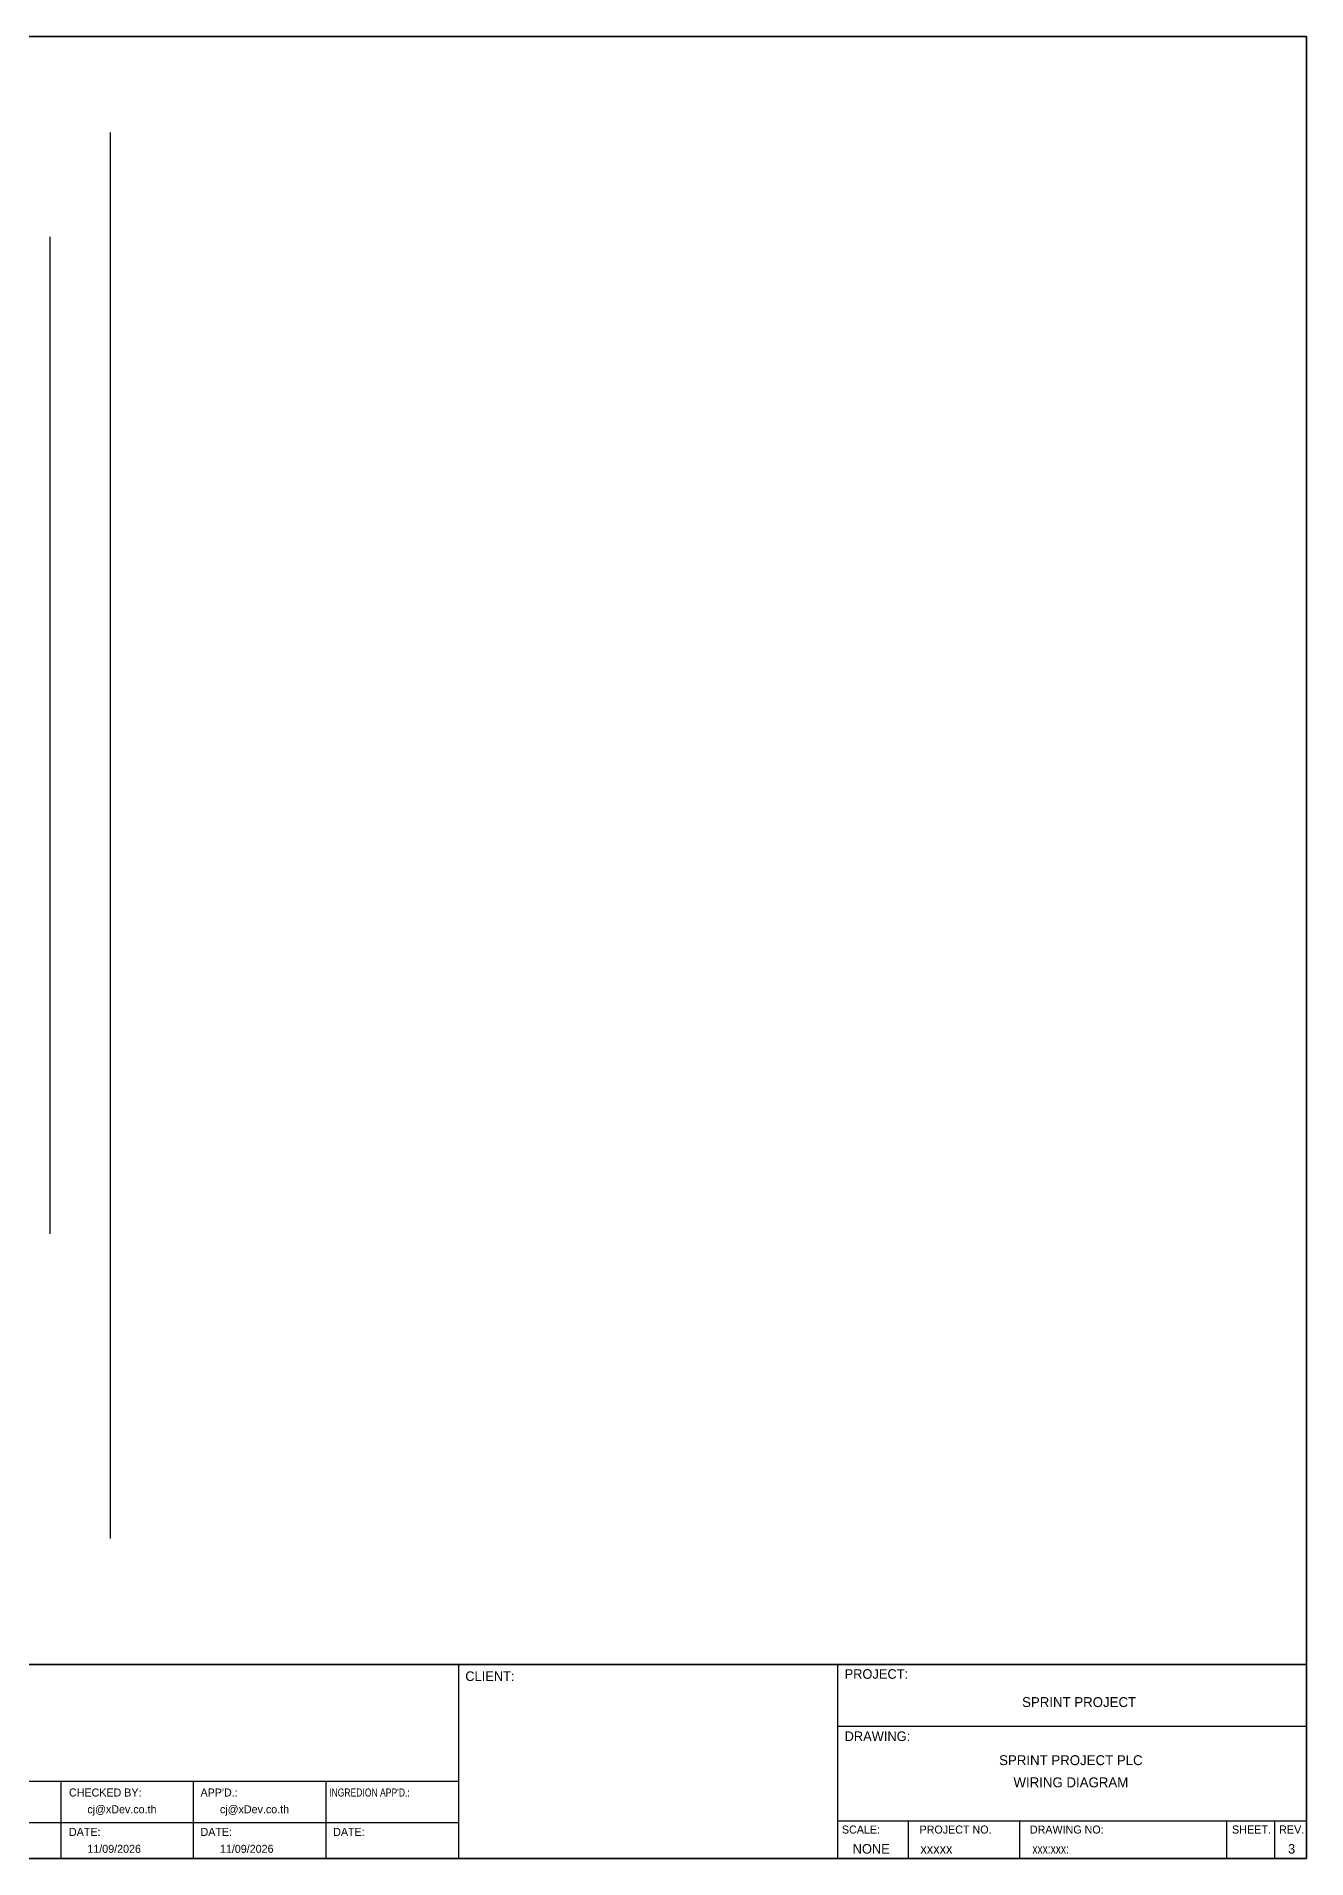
# Model space of a CAD drawing. Header units: metres. Extents: x 0 to 54213, y 0 to 2704.
# Drawn here: x 27169 to 29053, y 0 to 2704 of the extents above; entities that cross this region are included whole.
import ezdxf
from ezdxf.enums import TextEntityAlignment as Align

# ---------------------------------------------------------------- set-up
doc = ezdxf.new("R2010")
doc.units = ezdxf.units.M

msp = doc.modelspace()

# ---------------------------------------------------------------- linework, layer by layer
at = {"color": 4}
for p, q in [((28462.1, 56.1), (28462.1, 0)), ((28627.4, 56.1), (28627.4, 0))]:
    msp.add_line(p, q, dxfattribs=at)
at = {"color": 4, "ltscale": 0.5}
for p, q in [((28934.5, 56.1), (28934.5, 0)), ((28934.5, 56.1), (28934.5, 0)), ((29005.7, 56.1), (29005.7, 0)), ((29005.7, 56.1), (29005.7, 0))]:
    msp.add_line(p, q, dxfattribs=at)
at = {"layer": 'GT_1', "color": 4}
for p, q in [((27795.6, 0), (27795.6, 288.2)), ((28357.9, 0), (28357.9, 288.2)), ((28357.9, 0), (28357.9, 288.2)), ((28357.9, 0), (28357.9, 288.2)), ((27795.6, 114.3), (27008.6, 114.3)), ((27205.4, 0), (27205.4, 114.3)), ((27402.1, 0), (27402.1, 114.3)), ((27598.9, 0), (27598.9, 114.3)), ((28357.9, 56.1), (29053.1, 56.1)), ((27795.6, 52.9), (27008.6, 52.9))]:
    msp.add_line(p, q, dxfattribs=at)
at = {"layer": 'HELPPOINT', "color": 4, "lineweight": 35}
for p, q in [((25159.8, 2704.2), (29053.1, 2704.2)), ((25159.8, 2704.2), (29053.1, 2704.2)), ((29053.1, 2704.2), (29053.1, 0)), ((29053.1, 2704.2), (29053.1, 0)), ((29053.1, 0), (25159.8, 0)), ((29053.1, 0), (25159.8, 0))]:
    msp.add_line(p, q, dxfattribs=at)
at = {"layer": 'HELPPOINT', "color": 4}
for p, q in [((28357.9, 196.6), (29053.1, 196.6)), ((28357.9, 196.6), (29053.1, 196.6)), ((28357.9, 56.1), (29053.1, 56.1))]:
    msp.add_line(p, q, dxfattribs=at)
at = {"layer": 'IE-WIRE', "color": 4, "ltscale": 25.4}
msp.add_line((27188.6, 2406.8), (27188.6, 927.2), dxfattribs=at)
at = {"layer": 'MEMBER', "color": 4, "lineweight": 35}
msp.add_line((25159.8, 288.2), (29053.1, 288.2), dxfattribs=at)
msp.add_line((25159.8, 288.2), (29053.1, 288.2), dxfattribs=at)
at = {"layer": 'MEMBER', "color": 4}
for p, q in [((28357.9, 196.6), (29053.1, 196.6)), ((28357.9, 196.6), (29053.1, 196.6)), ((28357.9, 56.1), (29053.1, 56.1)), ((28357.9, 56.1), (29053.1, 56.1))]:
    msp.add_line(p, q, dxfattribs=at)
at = {"layer": 'x01001-FrameArea'}
msp.add_line((27278, 2561.5), (27278, 475), dxfattribs=at)

# ---------------------------------------------------------------- texts
at = {"color": 4, "ltscale": 100}
for s, p in [('SPRINT PROJECT', (28715.7, 232.2)), ('SPRINT PROJECT PLC', (28703.5, 146)), ('WIRING DIAGRAM', (28703.5, 113.1))]:
    msp.add_text(s, height=14.693, dxfattribs=at).set_placement(p, align=Align.MIDDLE_CENTER)
at = {"layer": 'GT_1', "color": 4}
for s, p in [('CLIENT:', (27805.1, 263.5)), ('PROJECT:', (28367.8, 266.8)), ('DRAWING:', (28367.8, 174.4))]:
    msp.add_text(s, height=14.25, dxfattribs=at).set_placement(p)
at = {"layer": 'MEMBER', "color": 4, "ltscale": 0.8}
for s, height, p in [('CHECKED BY:', 11.875, (27217.1, 92.1)), ("APP'D.:", 11.88, (27412.3, 92.1)), ('cj@xDev.co.th', 11.875, (27244.4, 67.2)), ('cj@xDev.co.th', 11.875, (27441.1, 67.2)), ('DATE:', 11.88, (27217.1, 33.6)), ('DATE:', 11.88, (27412.3, 33.6)), ('DATE:', 11.88, (27609.1, 33.6)), ('SCALE:', 11.88, (28363.8, 37.1)), ('PROJECT NO.', 11.875, (28479, 37.1)), ('DRAWING NO:', 11.875, (28642.7, 37.1)), ('SHEET.', 12, (28942.5, 37.1)), ('REV.', 12, (29012.4, 37.1)), ('11/09/2026', 11.88, (27244.4, 8.5)), ('11/09/2026', 11.88, (27441.1, 8.5)), ('NONE', 14.23, (28379.8, 7.3)), ('xxxxx', 14.23, (28480.2, 7.3))]:
    msp.add_text(s, height=height, dxfattribs=at).set_placement(p)
at = {"layer": 'MEMBER', "color": 4, "ltscale": 0.8, "width": 0.8}
for s, height, p in [("INGREDION APP'D.:", 11.875, (27603.1, 92.1)), ('xxx:xxx:', 14.23, (28646.4, 7.3))]:
    msp.add_text(s, height=height, dxfattribs=at).set_placement(p)
at = {"layer": 'MEMBER', "color": 4, "ltscale": 0.8}
msp.add_text('3', height=14.2, dxfattribs=at).set_placement((29031, 7.3), align=Align.CENTER)

doc.saveas('drawing.dxf')
